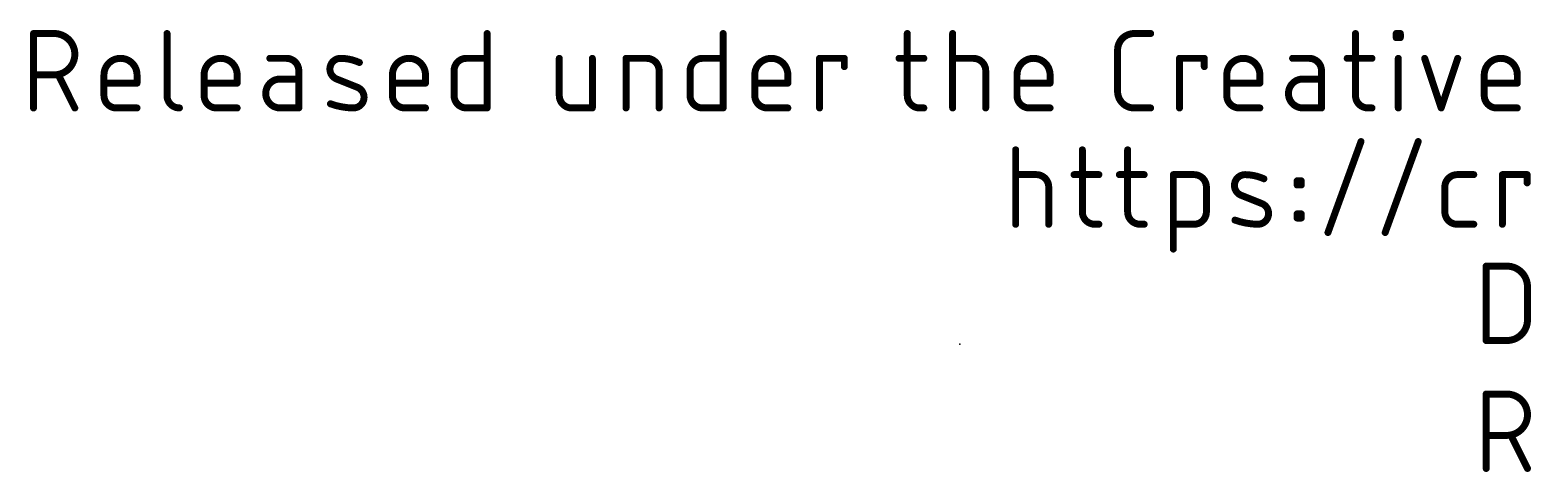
# Model space of a CAD drawing. Extents: x -34 to 52.6, y -23.4 to 26.6.
# Drawn here: x -34.04 to -1.23, y -22.86 to -13.21 of the extents above; entities that cross this region are included whole.
import ezdxf

# ---------------------------------------------------------------- set-up
doc = ezdxf.new("R2010")
doc.units = 0
doc.layers.add('23', color=53, linetype='CONTINUOUS')
doc.layers.add('51', color=53, linetype='CONTINUOUS')

msp = doc.modelspace()

# ---------------------------------------------------------------- linework, layer by layer
at = {"layer": '23'}
msp.add_point((-13.716, -20.066), dxfattribs=at)
at = {"layer": '51', "const_width": 0.1524}
for points in [[(-33.9598, -14.9098), (-33.9598, -13.2842)], [(-33.9598, -13.2842), (-33.5082, -13.2842)], [(-31.0413, -13.2842), (-31.0413, -14.6389)], [(-24.0453, -13.2842), (-24.0453, -14.9098)], [(-18.887, -13.2842), (-18.887, -14.9098)], [(-14.8619, -13.2842), (-14.8619, -14.6389)], [(-13.8707, -14.9098), (-13.8707, -13.2842)], [(-9.9043, -13.2842), (-9.5431, -13.2842)], [(-5.0663, -13.2842), (-5.0663, -14.6389)], [(-4.1759, -13.3745), (-4.1759, -13.2842)], [(-4.1759, -13.2842), (-4.0856, -13.2842)], [(-4.0856, -13.3745), (-4.1759, -13.3745)], [(-4.0856, -13.2842), (-4.0856, -13.3745)], [(-28.4324, -13.8261), (-28.7937, -13.8261)], [(-24.4968, -13.8261), (-24.0453, -13.8261)], [(-22.4679, -13.8261), (-22.4679, -14.6389)], [(-21.7454, -14.9098), (-21.7454, -13.8261)], [(-21.0089, -14.9098), (-21.0089, -13.8261)], [(-21.0089, -13.8261), (-20.5574, -13.8261)], [(-19.3385, -13.8261), (-18.887, -13.8261)], [(-16.78, -14.9098), (-16.78, -13.8261)], [(-16.78, -13.8261), (-16.2382, -13.8261)], [(-16.2382, -13.8261), (-16.2382, -14.0067)], [(-15.0425, -13.8261), (-14.5006, -13.8261)], [(-13.8707, -13.8261), (-13.4191, -13.8261)], [(-10.2656, -14.5486), (-10.2656, -13.6454)], [(-8.9123, -14.9098), (-8.9123, -13.8261)], [(-8.9123, -13.8261), (-8.3705, -13.8261)], [(-8.3705, -13.8261), (-8.3705, -14.0067)], [(-6.0798, -13.8261), (-6.441, -13.8261)], [(-5.2469, -13.8261), (-4.7051, -13.8261)], [(-4.1307, -14.9098), (-4.1307, -13.8261)], [(-3.5541, -13.8261), (-3.1929, -14.9098)], [(-3.1929, -14.9098), (-2.8316, -13.8261)], [(-28.1615, -14.9098), (-28.1615, -14.097)], [(-24.7678, -14.6389), (-24.7678, -14.097)], [(-20.2865, -14.097), (-20.2865, -14.9098)], [(-19.6095, -14.6389), (-19.6095, -14.097)], [(-13.1482, -14.097), (-13.1482, -14.9098)], [(-5.8089, -14.9098), (-5.8089, -14.097)], [(-33.5082, -14.1873), (-33.9598, -14.1873)], [(-33.0567, -14.9098), (-33.4179, -14.1873)], [(-32.4197, -14.6389), (-32.4197, -14.1873)], [(-31.6972, -14.3679), (-32.4197, -14.3679)], [(-31.6972, -14.1873), (-31.6972, -14.3679)], [(-30.2314, -14.6389), (-30.2314, -14.1873)], [(-29.5089, -14.3679), (-30.2314, -14.3679)], [(-29.5089, -14.1873), (-29.5089, -14.3679)], [(-28.1615, -14.2776), (-28.5679, -14.2776)], [(-26.8828, -14.4582), (-27.3344, -14.2776)], [(-26.1151, -14.6389), (-26.1151, -14.1873)], [(-25.3926, -14.3679), (-26.1151, -14.3679)], [(-25.3926, -14.1873), (-25.3926, -14.3679)], [(-18.1953, -14.6389), (-18.1953, -14.1873)], [(-17.4728, -14.3679), (-18.1953, -14.3679)], [(-17.4728, -14.1873), (-17.4728, -14.3679)], [(-12.4639, -14.6389), (-12.4639, -14.1873)], [(-11.7414, -14.3679), (-12.4639, -14.3679)], [(-11.7414, -14.1873), (-11.7414, -14.3679)], [(-7.8787, -14.6389), (-7.8787, -14.1873)], [(-7.1562, -14.3679), (-7.8787, -14.3679)], [(-7.1562, -14.1873), (-7.1562, -14.3679)], [(-5.8089, -14.2776), (-6.2153, -14.2776)], [(-2.2515, -14.6389), (-2.2515, -14.1873)], [(-1.529, -14.3679), (-2.2515, -14.3679)], [(-1.529, -14.1873), (-1.529, -14.3679)], [(-31.6972, -14.9098), (-32.1488, -14.9098)], [(-29.5089, -14.9098), (-29.9604, -14.9098)], [(-28.5679, -14.9098), (-28.1615, -14.9098)], [(-25.3926, -14.9098), (-25.8442, -14.9098)], [(-24.0453, -14.9098), (-24.4968, -14.9098)], [(-22.1969, -14.9098), (-21.7454, -14.9098)], [(-18.887, -14.9098), (-19.3385, -14.9098)], [(-17.4728, -14.9098), (-17.9244, -14.9098)], [(-14.5909, -14.9098), (-14.5006, -14.9098)], [(-11.7414, -14.9098), (-12.193, -14.9098)], [(-9.5431, -14.9098), (-9.9043, -14.9098)], [(-7.1562, -14.9098), (-7.6078, -14.9098)], [(-6.2153, -14.9098), (-5.8089, -14.9098)], [(-4.7954, -14.9098), (-4.7051, -14.9098)], [(-1.529, -14.9098), (-1.9806, -14.9098)], [(-5.6679, -17.6304), (-4.9454, -15.6436)], [(-4.4174, -17.6304), (-3.6949, -15.6436)], [(-12.4935, -17.4498), (-12.4935, -15.8242)], [(-11.0358, -15.8242), (-11.0358, -17.1789)], [(-10.0458, -15.8242), (-10.0458, -17.1789)], [(-12.4935, -16.3661), (-12.042, -16.3661)], [(-11.2164, -16.3661), (-10.6746, -16.3661)], [(-10.2265, -16.3661), (-9.6846, -16.3661)], [(-9.0473, -17.9917), (-9.0473, -16.3661)], [(-9.0473, -16.3661), (-8.5958, -16.3661)], [(-2.8421, -16.3661), (-2.4809, -16.3661)], [(-1.8558, -17.4498), (-1.8558, -16.3661)], [(-1.8558, -16.3661), (-1.3139, -16.3661)], [(-1.3139, -16.3661), (-1.3139, -16.5467)], [(-11.771, -16.637), (-11.771, -17.4498)], [(-8.3248, -16.637), (-8.3248, -17.1789)], [(-6.3418, -16.5918), (-6.3418, -16.5015)], [(-6.3418, -16.5015), (-6.2515, -16.5015)], [(-6.2515, -16.5918), (-6.3418, -16.5918)], [(-6.2515, -16.5015), (-6.2515, -16.5918)], [(-3.113, -17.1789), (-3.113, -16.637)], [(-7.1129, -16.9982), (-7.5645, -16.8176)], [(-10.7649, -17.4498), (-10.6746, -17.4498)], [(-9.7749, -17.4498), (-9.6846, -17.4498)], [(-8.5958, -17.4498), (-9.0473, -17.4498)], [(-6.3418, -17.3143), (-6.3418, -17.224)], [(-6.3418, -17.224), (-6.2515, -17.224)], [(-6.2515, -17.3143), (-6.3418, -17.3143)], [(-6.2515, -17.224), (-6.2515, -17.3143)], [(-2.4809, -17.4498), (-2.8421, -17.4498)], [(-2.2098, -19.9898), (-2.2098, -18.3642)], [(-2.2098, -18.3642), (-1.7582, -18.3642)], [(-1.3067, -18.8158), (-1.3067, -19.5382)], [(-1.7582, -19.9898), (-2.2098, -19.9898)], [(-2.2098, -22.7838), (-2.2098, -21.1582)], [(-2.2098, -21.1582), (-1.7582, -21.1582)], [(-1.7582, -22.0613), (-2.2098, -22.0613)], [(-1.3067, -22.7838), (-1.6679, -22.0613)]]:
    msp.add_lwpolyline(points, dxfattribs=at)
at = {"layer": '51'}
for points, const_width in [([(-33.9217, -13.2842, 1), (-33.9979, -13.2842)], 0.0762), ([(-33.9598, -13.2461, 1), (-33.9598, -13.3223)], 0.0762), ([(-33.5082, -14.1873, 1), (-33.5082, -13.2842)], 0.1524), ([(-33.5082, -13.2461, 1), (-33.5082, -13.3223)], 0.0762), ([(-33.5082, -13.3223, 1), (-33.5082, -13.2461)], 0.0762), ([(-31.0032, -13.2842, 1), (-31.0794, -13.2842)], 0.0762), ([(-24.0072, -13.2842, 1), (-24.0834, -13.2842)], 0.0762), ([(-18.8489, -13.2842, 1), (-18.9251, -13.2842)], 0.0762), ([(-14.8238, -13.2842, 1), (-14.9, -13.2842)], 0.0762), ([(-13.8326, -13.2842, 1), (-13.9088, -13.2842)], 0.0762), ([(-9.9043, -13.2842, 0.4142), (-10.2656, -13.6454)], 0.1524), ([(-9.9043, -13.2461, 1), (-9.9043, -13.3223)], 0.0762), ([(-9.9043, -13.3223, 1), (-9.9043, -13.2461)], 0.0762), ([(-9.5431, -13.3223, 1), (-9.5431, -13.2461)], 0.0762), ([(-5.0282, -13.2842, 1), (-5.1044, -13.2842)], 0.0762), ([(-4.1378, -13.2842, 1), (-4.214, -13.2842)], 0.0762), ([(-4.1759, -13.2461, 1), (-4.1759, -13.3223)], 0.0762), ([(-4.1759, -13.3364, 1), (-4.1759, -13.4126)], 0.0762), ([(-4.214, -13.3745, 1), (-4.1378, -13.3745)], 0.0762), ([(-4.0475, -13.2842, 1), (-4.1237, -13.2842)], 0.0762), ([(-4.1237, -13.3745, 1), (-4.0475, -13.3745)], 0.0762), ([(-4.0856, -13.3223, 1), (-4.0856, -13.2461)], 0.0762), ([(-4.0856, -13.4126, 1), (-4.0856, -13.3364)], 0.0762), ([(-31.6972, -14.1873, 1), (-32.4197, -14.1873)], 0.1524), ([(-29.5089, -14.1873, 1), (-30.2314, -14.1873)], 0.1524), ([(-28.7937, -13.788, 1), (-28.7937, -13.8642)], 0.0762), ([(-28.1615, -14.097, 0.4142), (-28.4324, -13.8261)], 0.1524), ([(-28.4324, -13.788, 1), (-28.4324, -13.8642)], 0.0762), ([(-28.4324, -13.8642, 1), (-28.4324, -13.788)], 0.0762), ([(-27.2441, -13.8261, 0.8318), (-27.3344, -14.2776)], 0.1524), ([(-26.8377, -13.9164, 0.1026), (-27.2441, -13.8261)], 0.1524), ([(-27.2435, -13.788, 1), (-27.2446, -13.8642)], 0.0762), ([(-27.2446, -13.8642, 1), (-27.2435, -13.788)], 0.0762), ([(-25.3926, -14.1873, 1), (-26.1151, -14.1873)], 0.1524), ([(-24.4968, -13.8261, 0.4142), (-24.7678, -14.097)], 0.1524), ([(-24.4968, -13.788, 1), (-24.4968, -13.8642)], 0.0762), ([(-24.4968, -13.8642, 1), (-24.4968, -13.788)], 0.0762), ([(-24.0453, -13.8642, 1), (-24.0453, -13.788)], 0.0762), ([(-22.4298, -13.8261, 1), (-22.506, -13.8261)], 0.0762), ([(-21.7073, -13.8261, 1), (-21.7835, -13.8261)], 0.0762), ([(-20.9708, -13.8261, 1), (-21.047, -13.8261)], 0.0762), ([(-21.0089, -13.788, 1), (-21.0089, -13.8642)], 0.0762), ([(-20.2865, -14.097, 0.4142), (-20.5574, -13.8261)], 0.1524), ([(-20.5574, -13.788, 1), (-20.5574, -13.8642)], 0.0762), ([(-20.5574, -13.8642, 1), (-20.5574, -13.788)], 0.0762), ([(-19.3385, -13.8261, 0.4142), (-19.6095, -14.097)], 0.1524), ([(-19.3385, -13.788, 1), (-19.3385, -13.8642)], 0.0762), ([(-19.3385, -13.8642, 1), (-19.3385, -13.788)], 0.0762), ([(-18.887, -13.8642, 1), (-18.887, -13.788)], 0.0762), ([(-17.4728, -14.1873, 1), (-18.1953, -14.1873)], 0.1524), ([(-16.7419, -13.8261, 1), (-16.8181, -13.8261)], 0.0762), ([(-16.78, -13.788, 1), (-16.78, -13.8642)], 0.0762), ([(-16.2001, -13.8261, 1), (-16.2763, -13.8261)], 0.0762), ([(-16.2382, -13.8642, 1), (-16.2382, -13.788)], 0.0762), ([(-15.0425, -13.788, 1), (-15.0425, -13.8642)], 0.0762), ([(-14.5006, -13.8642, 1), (-14.5006, -13.788)], 0.0762), ([(-13.8707, -13.788, 1), (-13.8707, -13.8642)], 0.0762), ([(-13.1482, -14.097, 0.4142), (-13.4191, -13.8261)], 0.1524), ([(-13.4191, -13.788, 1), (-13.4191, -13.8642)], 0.0762), ([(-13.4191, -13.8642, 1), (-13.4191, -13.788)], 0.0762), ([(-11.7414, -14.1873, 1), (-12.4639, -14.1873)], 0.1524), ([(-10.2275, -13.6454, 1), (-10.3037, -13.6454)], 0.0762), ([(-10.3037, -13.6454, 1), (-10.2275, -13.6454)], 0.0762), ([(-8.8742, -13.8261, 1), (-8.9504, -13.8261)], 0.0762), ([(-8.9123, -13.788, 1), (-8.9123, -13.8642)], 0.0762), ([(-8.3324, -13.8261, 1), (-8.4086, -13.8261)], 0.0762), ([(-8.3705, -13.8642, 1), (-8.3705, -13.788)], 0.0762), ([(-7.1562, -14.1873, 1), (-7.8787, -14.1873)], 0.1524), ([(-6.441, -13.788, 1), (-6.441, -13.8642)], 0.0762), ([(-5.8089, -14.097, 0.4142), (-6.0798, -13.8261)], 0.1524), ([(-6.0798, -13.788, 1), (-6.0798, -13.8642)], 0.0762), ([(-6.0798, -13.8642, 1), (-6.0798, -13.788)], 0.0762), ([(-5.2469, -13.788, 1), (-5.2469, -13.8642)], 0.0762), ([(-4.7051, -13.8642, 1), (-4.7051, -13.788)], 0.0762), ([(-4.0926, -13.8261, 1), (-4.1688, -13.8261)], 0.0762), ([(-3.518, -13.814, 1), (-3.5902, -13.8381)], 0.0762), ([(-2.7955, -13.8381, 1), (-2.8678, -13.814)], 0.0762), ([(-1.529, -14.1873, 1), (-2.2515, -14.1873)], 0.1524), ([(-28.1234, -14.097, 1), (-28.1996, -14.097)], 0.0762), ([(-28.1996, -14.097, 1), (-28.1234, -14.097)], 0.0762), ([(-26.8533, -13.9511, 1), (-26.822, -13.8816)], 0.0762), ([(-24.7297, -14.097, 1), (-24.8059, -14.097)], 0.0762), ([(-24.8059, -14.097, 1), (-24.7297, -14.097)], 0.0762), ([(-20.2484, -14.097, 1), (-20.3246, -14.097)], 0.0762), ([(-20.3246, -14.097, 1), (-20.2484, -14.097)], 0.0762), ([(-19.5714, -14.097, 1), (-19.6476, -14.097)], 0.0762), ([(-19.6476, -14.097, 1), (-19.5714, -14.097)], 0.0762), ([(-16.2763, -14.0067, 1), (-16.2001, -14.0067)], 0.0762), ([(-13.1101, -14.097, 1), (-13.1863, -14.097)], 0.0762), ([(-13.1863, -14.097, 1), (-13.1101, -14.097)], 0.0762), ([(-8.4086, -14.0067, 1), (-8.3324, -14.0067)], 0.0762), ([(-5.7708, -14.097, 1), (-5.847, -14.097)], 0.0762), ([(-5.847, -14.097, 1), (-5.7708, -14.097)], 0.0762), ([(-33.9598, -14.1492, 1), (-33.9598, -14.2254)], 0.0762), ([(-33.5082, -14.1492, 1), (-33.5082, -14.2254)], 0.0762), ([(-33.5082, -14.2254, 1), (-33.5082, -14.1492)], 0.0762), ([(-33.3839, -14.1703, 1), (-33.452, -14.2044)], 0.0762), ([(-32.3816, -14.1873, 1), (-32.4578, -14.1873)], 0.0762), ([(-32.4578, -14.1873, 1), (-32.3816, -14.1873)], 0.0762), ([(-32.4197, -14.3298, 1), (-32.4197, -14.406)], 0.0762), ([(-31.6591, -14.1873, 1), (-31.7353, -14.1873)], 0.0762), ([(-31.7353, -14.1873, 1), (-31.6591, -14.1873)], 0.0762), ([(-31.7353, -14.3679, 1), (-31.6591, -14.3679)], 0.0762), ([(-31.6972, -14.406, 1), (-31.6972, -14.3298)], 0.0762), ([(-30.1933, -14.1873, 1), (-30.2695, -14.1873)], 0.0762), ([(-30.2695, -14.1873, 1), (-30.1933, -14.1873)], 0.0762), ([(-30.2314, -14.3298, 1), (-30.2314, -14.406)], 0.0762), ([(-29.4708, -14.1873, 1), (-29.547, -14.1873)], 0.0762), ([(-29.547, -14.1873, 1), (-29.4708, -14.1873)], 0.0762), ([(-29.547, -14.3679, 1), (-29.4708, -14.3679)], 0.0762), ([(-29.5089, -14.406, 1), (-29.5089, -14.3298)], 0.0762), ([(-28.5679, -14.2776, 1), (-28.5679, -14.9098)], 0.1524), ([(-28.5679, -14.2395, 1), (-28.5679, -14.3157)], 0.0762), ([(-28.5679, -14.3157, 1), (-28.5679, -14.2395)], 0.0762), ([(-28.1615, -14.3157, 1), (-28.1615, -14.2395)], 0.0762), ([(-27.3202, -14.2423, 1), (-27.3485, -14.313)], 0.0762), ([(-27.3485, -14.313, 1), (-27.3202, -14.2422)], 0.0762), ([(-26.9731, -14.9098, 0.8318), (-26.8828, -14.4582)], 0.1524), ([(-26.8687, -14.4229, 1), (-26.897, -14.4936)], 0.0762), ([(-26.897, -14.4936, 1), (-26.8687, -14.4229)], 0.0762), ([(-26.077, -14.1873, 1), (-26.1532, -14.1873)], 0.0762), ([(-26.1532, -14.1873, 1), (-26.077, -14.1873)], 0.0762), ([(-26.1151, -14.3298, 1), (-26.1151, -14.406)], 0.0762), ([(-25.3545, -14.1873, 1), (-25.4307, -14.1873)], 0.0762), ([(-25.4307, -14.1873, 1), (-25.3545, -14.1873)], 0.0762), ([(-25.4307, -14.3679, 1), (-25.3545, -14.3679)], 0.0762), ([(-25.3926, -14.406, 1), (-25.3926, -14.3298)], 0.0762), ([(-18.1572, -14.1873, 1), (-18.2334, -14.1873)], 0.0762), ([(-18.2334, -14.1873, 1), (-18.1572, -14.1873)], 0.0762), ([(-18.1953, -14.3298, 1), (-18.1953, -14.406)], 0.0762), ([(-17.4347, -14.1873, 1), (-17.5109, -14.1873)], 0.0762), ([(-17.5109, -14.1873, 1), (-17.4347, -14.1873)], 0.0762), ([(-17.5109, -14.3679, 1), (-17.4347, -14.3679)], 0.0762), ([(-17.4728, -14.406, 1), (-17.4728, -14.3298)], 0.0762), ([(-12.4258, -14.1873, 1), (-12.502, -14.1873)], 0.0762), ([(-12.502, -14.1873, 1), (-12.4258, -14.1873)], 0.0762), ([(-12.4639, -14.3298, 1), (-12.4639, -14.406)], 0.0762), ([(-11.7033, -14.1873, 1), (-11.7795, -14.1873)], 0.0762), ([(-11.7795, -14.1873, 1), (-11.7033, -14.1873)], 0.0762), ([(-11.7795, -14.3679, 1), (-11.7033, -14.3679)], 0.0762), ([(-11.7414, -14.406, 1), (-11.7414, -14.3298)], 0.0762), ([(-7.8406, -14.1873, 1), (-7.9168, -14.1873)], 0.0762), ([(-7.9168, -14.1873, 1), (-7.8406, -14.1873)], 0.0762), ([(-7.8787, -14.3298, 1), (-7.8787, -14.406)], 0.0762), ([(-7.1181, -14.1873, 1), (-7.1943, -14.1873)], 0.0762), ([(-7.1943, -14.1873, 1), (-7.1181, -14.1873)], 0.0762), ([(-7.1943, -14.3679, 1), (-7.1181, -14.3679)], 0.0762), ([(-7.1562, -14.406, 1), (-7.1562, -14.3298)], 0.0762), ([(-6.2153, -14.2776, 1), (-6.2153, -14.9098)], 0.1524), ([(-6.2153, -14.2395, 1), (-6.2153, -14.3157)], 0.0762), ([(-6.2153, -14.3157, 1), (-6.2153, -14.2395)], 0.0762), ([(-5.8089, -14.3157, 1), (-5.8089, -14.2395)], 0.0762), ([(-2.2134, -14.1873, 1), (-2.2896, -14.1873)], 0.0762), ([(-2.2896, -14.1873, 1), (-2.2134, -14.1873)], 0.0762), ([(-2.2515, -14.3298, 1), (-2.2515, -14.406)], 0.0762), ([(-1.4909, -14.1873, 1), (-1.5671, -14.1873)], 0.0762), ([(-1.5671, -14.1873, 1), (-1.4909, -14.1873)], 0.0762), ([(-1.5671, -14.3679, 1), (-1.4909, -14.3679)], 0.0762), ([(-1.529, -14.406, 1), (-1.529, -14.3298)], 0.0762), ([(-32.4197, -14.6389, 0.4142), (-32.1488, -14.9098)], 0.1524), ([(-32.3816, -14.6389, 1), (-32.4578, -14.6389)], 0.0762), ([(-32.4578, -14.6389, 1), (-32.3816, -14.6389)], 0.0762), ([(-31.0413, -14.6389, 0.4142), (-30.7704, -14.9098)], 0.1524), ([(-31.0032, -14.6389, 1), (-31.0794, -14.6389)], 0.0762), ([(-31.0794, -14.6389, 1), (-31.0032, -14.6389)], 0.0762), ([(-30.2314, -14.6389, 0.4142), (-29.9604, -14.9098)], 0.1524), ([(-30.1933, -14.6389, 1), (-30.2695, -14.6389)], 0.0762), ([(-30.2695, -14.6389, 1), (-30.1933, -14.6389)], 0.0762), ([(-27.4569, -14.7836, 1), (-27.4827, -14.8553)], 0.0762), ([(-27.4698, -14.8195, 0.083), (-26.9731, -14.9098)], 0.1524), ([(-26.1151, -14.6389, 0.4142), (-25.8442, -14.9098)], 0.1524), ([(-26.077, -14.6389, 1), (-26.1532, -14.6389)], 0.0762), ([(-26.1532, -14.6389, 1), (-26.077, -14.6389)], 0.0762), ([(-24.7678, -14.6389, 0.4142), (-24.4968, -14.9098)], 0.1524), ([(-24.7297, -14.6389, 1), (-24.8059, -14.6389)], 0.0762), ([(-24.8059, -14.6389, 1), (-24.7297, -14.6389)], 0.0762), ([(-22.4679, -14.6389, 0.4142), (-22.1969, -14.9098)], 0.1524), ([(-22.4298, -14.6389, 1), (-22.506, -14.6389)], 0.0762), ([(-22.506, -14.6389, 1), (-22.4298, -14.6389)], 0.0762), ([(-19.6095, -14.6389, 0.4142), (-19.3385, -14.9098)], 0.1524), ([(-19.5714, -14.6389, 1), (-19.6476, -14.6389)], 0.0762), ([(-19.6476, -14.6389, 1), (-19.5714, -14.6389)], 0.0762), ([(-18.1953, -14.6389, 0.4142), (-17.9244, -14.9098)], 0.1524), ([(-18.1572, -14.6389, 1), (-18.2334, -14.6389)], 0.0762), ([(-18.2334, -14.6389, 1), (-18.1572, -14.6389)], 0.0762), ([(-14.8619, -14.6389, 0.4142), (-14.5909, -14.9098)], 0.1524), ([(-14.8238, -14.6389, 1), (-14.9, -14.6389)], 0.0762), ([(-14.9, -14.6389, 1), (-14.8238, -14.6389)], 0.0762), ([(-12.4639, -14.6389, 0.4142), (-12.193, -14.9098)], 0.1524), ([(-12.4258, -14.6389, 1), (-12.502, -14.6389)], 0.0762), ([(-12.502, -14.6389, 1), (-12.4258, -14.6389)], 0.0762), ([(-10.2656, -14.5486, 0.4142), (-9.9043, -14.9098)], 0.1524), ([(-10.2275, -14.5486, 1), (-10.3037, -14.5486)], 0.0762), ([(-10.3037, -14.5486, 1), (-10.2275, -14.5486)], 0.0762), ([(-7.8787, -14.6389, 0.4142), (-7.6078, -14.9098)], 0.1524), ([(-7.8406, -14.6389, 1), (-7.9168, -14.6389)], 0.0762), ([(-7.9168, -14.6389, 1), (-7.8406, -14.6389)], 0.0762), ([(-5.0663, -14.6389, 0.4142), (-4.7954, -14.9098)], 0.1524), ([(-5.0282, -14.6389, 1), (-5.1044, -14.6389)], 0.0762), ([(-5.1044, -14.6389, 1), (-5.0282, -14.6389)], 0.0762), ([(-2.2515, -14.6389, 0.4142), (-1.9806, -14.9098)], 0.1524), ([(-2.2134, -14.6389, 1), (-2.2896, -14.6389)], 0.0762), ([(-2.2896, -14.6389, 1), (-2.2134, -14.6389)], 0.0762), ([(-33.9979, -14.9098, 1), (-33.9217, -14.9098)], 0.0762), ([(-33.0908, -14.9268, 1), (-33.0226, -14.8928)], 0.0762), ([(-32.1488, -14.8717, 1), (-32.1488, -14.9479)], 0.0762), ([(-32.1488, -14.9479, 1), (-32.1488, -14.8717)], 0.0762), ([(-31.6972, -14.9479, 1), (-31.6972, -14.8717)], 0.0762), ([(-30.7704, -14.9479, 1), (-30.7704, -14.8717)], 0.0762), ([(-29.9604, -14.8717, 1), (-29.9604, -14.9479)], 0.0762), ([(-29.9604, -14.9479, 1), (-29.9604, -14.8717)], 0.0762), ([(-29.5089, -14.9479, 1), (-29.5089, -14.8717)], 0.0762), ([(-28.5679, -14.8717, 1), (-28.5679, -14.9479)], 0.0762), ([(-28.5679, -14.9479, 1), (-28.5679, -14.8717)], 0.0762), ([(-28.1996, -14.9098, 1), (-28.1234, -14.9098)], 0.0762), ([(-28.1615, -14.9479, 1), (-28.1615, -14.8717)], 0.0762), ([(-26.9726, -14.8717, 1), (-26.9737, -14.9479)], 0.0762), ([(-26.9737, -14.9479, 1), (-26.9726, -14.8717)], 0.0762), ([(-25.8442, -14.8717, 1), (-25.8442, -14.9479)], 0.0762), ([(-25.8442, -14.9479, 1), (-25.8442, -14.8717)], 0.0762), ([(-25.3926, -14.9479, 1), (-25.3926, -14.8717)], 0.0762), ([(-24.4968, -14.8717, 1), (-24.4968, -14.9479)], 0.0762), ([(-24.4968, -14.9479, 1), (-24.4968, -14.8717)], 0.0762), ([(-24.0834, -14.9098, 1), (-24.0072, -14.9098)], 0.0762), ([(-24.0453, -14.9479, 1), (-24.0453, -14.8717)], 0.0762), ([(-22.1969, -14.8717, 1), (-22.1969, -14.9479)], 0.0762), ([(-22.1969, -14.9479, 1), (-22.1969, -14.8717)], 0.0762), ([(-21.7835, -14.9098, 1), (-21.7073, -14.9098)], 0.0762), ([(-21.7454, -14.9479, 1), (-21.7454, -14.8717)], 0.0762), ([(-21.047, -14.9098, 1), (-20.9708, -14.9098)], 0.0762), ([(-20.3246, -14.9098, 1), (-20.2484, -14.9098)], 0.0762), ([(-19.3385, -14.8717, 1), (-19.3385, -14.9479)], 0.0762), ([(-19.3385, -14.9479, 1), (-19.3385, -14.8717)], 0.0762), ([(-18.9251, -14.9098, 1), (-18.8489, -14.9098)], 0.0762), ([(-18.887, -14.9479, 1), (-18.887, -14.8717)], 0.0762), ([(-17.9244, -14.8717, 1), (-17.9244, -14.9479)], 0.0762), ([(-17.9244, -14.9479, 1), (-17.9244, -14.8717)], 0.0762), ([(-17.4728, -14.9479, 1), (-17.4728, -14.8717)], 0.0762), ([(-16.8181, -14.9098, 1), (-16.7419, -14.9098)], 0.0762), ([(-14.5909, -14.8717, 1), (-14.5909, -14.9479)], 0.0762), ([(-14.5909, -14.9479, 1), (-14.5909, -14.8717)], 0.0762), ([(-14.5006, -14.9479, 1), (-14.5006, -14.8717)], 0.0762), ([(-13.9088, -14.9098, 1), (-13.8326, -14.9098)], 0.0762), ([(-13.1863, -14.9098, 1), (-13.1101, -14.9098)], 0.0762), ([(-12.193, -14.8717, 1), (-12.193, -14.9479)], 0.0762), ([(-12.193, -14.9479, 1), (-12.193, -14.8717)], 0.0762), ([(-11.7414, -14.9479, 1), (-11.7414, -14.8717)], 0.0762), ([(-9.9043, -14.8717, 1), (-9.9043, -14.9479)], 0.0762), ([(-9.9043, -14.9479, 1), (-9.9043, -14.8717)], 0.0762), ([(-9.5431, -14.9479, 1), (-9.5431, -14.8717)], 0.0762), ([(-8.9504, -14.9098, 1), (-8.8742, -14.9098)], 0.0762), ([(-7.6078, -14.8717, 1), (-7.6078, -14.9479)], 0.0762), ([(-7.6078, -14.9479, 1), (-7.6078, -14.8717)], 0.0762), ([(-7.1562, -14.9479, 1), (-7.1562, -14.8717)], 0.0762), ([(-6.2153, -14.8717, 1), (-6.2153, -14.9479)], 0.0762), ([(-6.2153, -14.9479, 1), (-6.2153, -14.8717)], 0.0762), ([(-5.847, -14.9098, 1), (-5.7708, -14.9098)], 0.0762), ([(-5.8089, -14.9479, 1), (-5.8089, -14.8717)], 0.0762), ([(-4.7954, -14.8717, 1), (-4.7954, -14.9479)], 0.0762), ([(-4.7954, -14.9479, 1), (-4.7954, -14.8717)], 0.0762), ([(-4.7051, -14.9479, 1), (-4.7051, -14.8717)], 0.0762), ([(-4.1688, -14.9098, 1), (-4.0926, -14.9098)], 0.0762), ([(-3.229, -14.8978, 1), (-3.1567, -14.9218)], 0.0762), ([(-3.229, -14.9218, 1), (-3.1567, -14.8978)], 0.0762), ([(-1.9806, -14.8717, 1), (-1.9806, -14.9479)], 0.0762), ([(-1.9806, -14.9479, 1), (-1.9806, -14.8717)], 0.0762), ([(-1.529, -14.9479, 1), (-1.529, -14.8717)], 0.0762), ([(-4.9096, -15.6566, 1), (-4.9812, -15.6306)], 0.0762), ([(-3.6591, -15.6566, 1), (-3.7307, -15.6306)], 0.0762), ([(-12.4554, -15.8242, 1), (-12.5316, -15.8242)], 0.0762), ([(-10.9977, -15.8242, 1), (-11.0739, -15.8242)], 0.0762), ([(-10.0077, -15.8242, 1), (-10.0839, -15.8242)], 0.0762), ([(-12.4935, -16.328, 1), (-12.4935, -16.4042)], 0.0762), ([(-11.771, -16.637, 0.4142), (-12.042, -16.3661)], 0.1524), ([(-12.042, -16.328, 1), (-12.042, -16.4042)], 0.0762), ([(-12.042, -16.4042, 1), (-12.042, -16.328)], 0.0762), ([(-11.2164, -16.328, 1), (-11.2164, -16.4042)], 0.0762), ([(-10.6746, -16.4042, 1), (-10.6746, -16.328)], 0.0762), ([(-10.2265, -16.328, 1), (-10.2265, -16.4042)], 0.0762), ([(-9.6846, -16.4042, 1), (-9.6846, -16.328)], 0.0762), ([(-9.0092, -16.3661, 1), (-9.0854, -16.3661)], 0.0762), ([(-9.0473, -16.328, 1), (-9.0473, -16.4042)], 0.0762), ([(-8.3248, -16.637, 0.4142), (-8.5958, -16.3661)], 0.1524), ([(-8.5958, -16.328, 1), (-8.5958, -16.4042)], 0.0762), ([(-8.5958, -16.4042, 1), (-8.5958, -16.328)], 0.0762), ([(-7.4742, -16.3661, 0.8318), (-7.5645, -16.8176)], 0.1524), ([(-7.0678, -16.4564, 0.1026), (-7.4742, -16.3661)], 0.1524), ([(-7.4736, -16.328, 1), (-7.4747, -16.4042)], 0.0762), ([(-7.4747, -16.4042, 1), (-7.4736, -16.328)], 0.0762), ([(-7.0834, -16.4911, 1), (-7.0521, -16.4216)], 0.0762), ([(-2.8421, -16.3661, 0.4142), (-3.113, -16.637)], 0.1524), ([(-2.8421, -16.328, 1), (-2.8421, -16.4042)], 0.0762), ([(-2.8421, -16.4042, 1), (-2.8421, -16.328)], 0.0762), ([(-2.4809, -16.4042, 1), (-2.4809, -16.328)], 0.0762), ([(-1.8177, -16.3661, 1), (-1.8939, -16.3661)], 0.0762), ([(-1.8558, -16.328, 1), (-1.8558, -16.4042)], 0.0762), ([(-1.2758, -16.3661, 1), (-1.352, -16.3661)], 0.0762), ([(-1.3139, -16.4042, 1), (-1.3139, -16.328)], 0.0762), ([(-11.7329, -16.637, 1), (-11.8091, -16.637)], 0.0762), ([(-11.8091, -16.637, 1), (-11.7329, -16.637)], 0.0762), ([(-8.2867, -16.637, 1), (-8.3629, -16.637)], 0.0762), ([(-8.3629, -16.637, 1), (-8.2867, -16.637)], 0.0762), ([(-6.3037, -16.5015, 1), (-6.3799, -16.5015)], 0.0762), ([(-6.3418, -16.4634, 1), (-6.3418, -16.5396)], 0.0762), ([(-6.3418, -16.5537, 1), (-6.3418, -16.6299)], 0.0762), ([(-6.3799, -16.5918, 1), (-6.3037, -16.5918)], 0.0762), ([(-6.2134, -16.5015, 1), (-6.2896, -16.5015)], 0.0762), ([(-6.2896, -16.5918, 1), (-6.2134, -16.5918)], 0.0762), ([(-6.2515, -16.5396, 1), (-6.2515, -16.4634)], 0.0762), ([(-6.2515, -16.6299, 1), (-6.2515, -16.5537)], 0.0762), ([(-3.0749, -16.637, 1), (-3.1511, -16.637)], 0.0762), ([(-3.1511, -16.637, 1), (-3.0749, -16.637)], 0.0762), ([(-1.352, -16.5467, 1), (-1.2758, -16.5467)], 0.0762), ([(-7.5503, -16.7823, 1), (-7.5786, -16.853)], 0.0762), ([(-7.5786, -16.853, 1), (-7.5503, -16.7822)], 0.0762), ([(-7.2032, -17.4498, 0.8318), (-7.1129, -16.9982)], 0.1524), ([(-7.0988, -16.9629, 1), (-7.1271, -17.0336)], 0.0762), ([(-7.1271, -17.0336, 1), (-7.0988, -16.9629)], 0.0762), ([(-11.0358, -17.1789, 0.4142), (-10.7649, -17.4498)], 0.1524), ([(-10.9977, -17.1789, 1), (-11.0739, -17.1789)], 0.0762), ([(-11.0739, -17.1789, 1), (-10.9977, -17.1789)], 0.0762), ([(-10.7649, -17.4117, 1), (-10.7649, -17.4879)], 0.0762), ([(-10.7649, -17.4879, 1), (-10.7649, -17.4117)], 0.0762), ([(-10.6746, -17.4879, 1), (-10.6746, -17.4117)], 0.0762), ([(-10.0458, -17.1789, 0.4142), (-9.7749, -17.4498)], 0.1524), ([(-10.0077, -17.1789, 1), (-10.0839, -17.1789)], 0.0762), ([(-10.0839, -17.1789, 1), (-10.0077, -17.1789)], 0.0762), ([(-9.7749, -17.4117, 1), (-9.7749, -17.4879)], 0.0762), ([(-9.7749, -17.4879, 1), (-9.7749, -17.4117)], 0.0762), ([(-9.6846, -17.4879, 1), (-9.6846, -17.4117)], 0.0762), ([(-9.0473, -17.4117, 1), (-9.0473, -17.4879)], 0.0762), ([(-8.5958, -17.4498, 0.4142), (-8.3248, -17.1789)], 0.1524), ([(-8.5958, -17.4117, 1), (-8.5958, -17.4879)], 0.0762), ([(-8.5958, -17.4879, 1), (-8.5958, -17.4117)], 0.0762), ([(-8.2867, -17.1789, 1), (-8.3629, -17.1789)], 0.0762), ([(-8.3629, -17.1789, 1), (-8.2867, -17.1789)], 0.0762), ([(-7.687, -17.3236, 1), (-7.7128, -17.3953)], 0.0762), ([(-7.6999, -17.3595, 0.083), (-7.2032, -17.4498)], 0.1524), ([(-7.2027, -17.4117, 1), (-7.2038, -17.4879)], 0.0762), ([(-7.2038, -17.4879, 1), (-7.2027, -17.4117)], 0.0762), ([(-6.3037, -17.224, 1), (-6.3799, -17.224)], 0.0762), ([(-6.3418, -17.1859, 1), (-6.3418, -17.2621)], 0.0762), ([(-6.3418, -17.2762, 1), (-6.3418, -17.3524)], 0.0762), ([(-6.3799, -17.3143, 1), (-6.3037, -17.3143)], 0.0762), ([(-6.2134, -17.224, 1), (-6.2896, -17.224)], 0.0762), ([(-6.2896, -17.3143, 1), (-6.2134, -17.3143)], 0.0762), ([(-6.2515, -17.2621, 1), (-6.2515, -17.1859)], 0.0762), ([(-6.2515, -17.3524, 1), (-6.2515, -17.2762)], 0.0762), ([(-3.113, -17.1789, 0.4142), (-2.8421, -17.4498)], 0.1524), ([(-3.0749, -17.1789, 1), (-3.1511, -17.1789)], 0.0762), ([(-3.1511, -17.1789, 1), (-3.0749, -17.1789)], 0.0762), ([(-2.8421, -17.4117, 1), (-2.8421, -17.4879)], 0.0762), ([(-2.8421, -17.4879, 1), (-2.8421, -17.4117)], 0.0762), ([(-2.4809, -17.4879, 1), (-2.4809, -17.4117)], 0.0762), ([(-12.5316, -17.4498, 1), (-12.4554, -17.4498)], 0.0762), ([(-11.8091, -17.4498, 1), (-11.7329, -17.4498)], 0.0762), ([(-5.7037, -17.6174, 1), (-5.6321, -17.6434)], 0.0762), ([(-4.4532, -17.6174, 1), (-4.3816, -17.6434)], 0.0762), ([(-1.8939, -17.4498, 1), (-1.8177, -17.4498)], 0.0762), ([(-9.0854, -17.9917, 1), (-9.0092, -17.9917)], 0.0762), ([(-2.1717, -18.3642, 1), (-2.2479, -18.3642)], 0.0762), ([(-2.2098, -18.3261, 1), (-2.2098, -18.4023)], 0.0762), ([(-1.3067, -18.8158, 0.4142), (-1.7582, -18.3642)], 0.1524), ([(-1.7582, -18.3261, 1), (-1.7582, -18.4023)], 0.0762), ([(-1.7582, -18.4023, 1), (-1.7582, -18.3261)], 0.0762), ([(-1.2686, -18.8158, 1), (-1.3448, -18.8158)], 0.0762), ([(-1.3448, -18.8158, 1), (-1.2686, -18.8158)], 0.0762), ([(-1.7582, -19.9898, 0.4142), (-1.3067, -19.5382)], 0.1524), ([(-1.2686, -19.5382, 1), (-1.3448, -19.5382)], 0.0762), ([(-1.3448, -19.5382, 1), (-1.2686, -19.5382)], 0.0762), ([(-2.2098, -19.9517, 1), (-2.2098, -20.0279)], 0.0762), ([(-2.2479, -19.9898, 1), (-2.1717, -19.9898)], 0.0762), ([(-1.7582, -19.9517, 1), (-1.7582, -20.0279)], 0.0762), ([(-1.7582, -20.0279, 1), (-1.7582, -19.9517)], 0.0762), ([(-2.1717, -21.1582, 1), (-2.2479, -21.1582)], 0.0762), ([(-2.2098, -21.1201, 1), (-2.2098, -21.1963)], 0.0762), ([(-1.7582, -22.0613, 1), (-1.7582, -21.1582)], 0.1524), ([(-1.7582, -21.1201, 1), (-1.7582, -21.1963)], 0.0762), ([(-1.7582, -21.1963, 1), (-1.7582, -21.1201)], 0.0762), ([(-2.2098, -22.0232, 1), (-2.2098, -22.0994)], 0.0762), ([(-1.7582, -22.0232, 1), (-1.7582, -22.0994)], 0.0762), ([(-1.7582, -22.0994, 1), (-1.7582, -22.0232)], 0.0762), ([(-1.6339, -22.0443, 1), (-1.702, -22.0784)], 0.0762), ([(-2.2479, -22.7838, 1), (-2.1717, -22.7838)], 0.0762), ([(-1.3408, -22.8008, 1), (-1.2726, -22.7668)], 0.0762)]:
    msp.add_lwpolyline(points, format="xyb", dxfattribs=dict(at, const_width=const_width))

doc.saveas('drawing.dxf')
